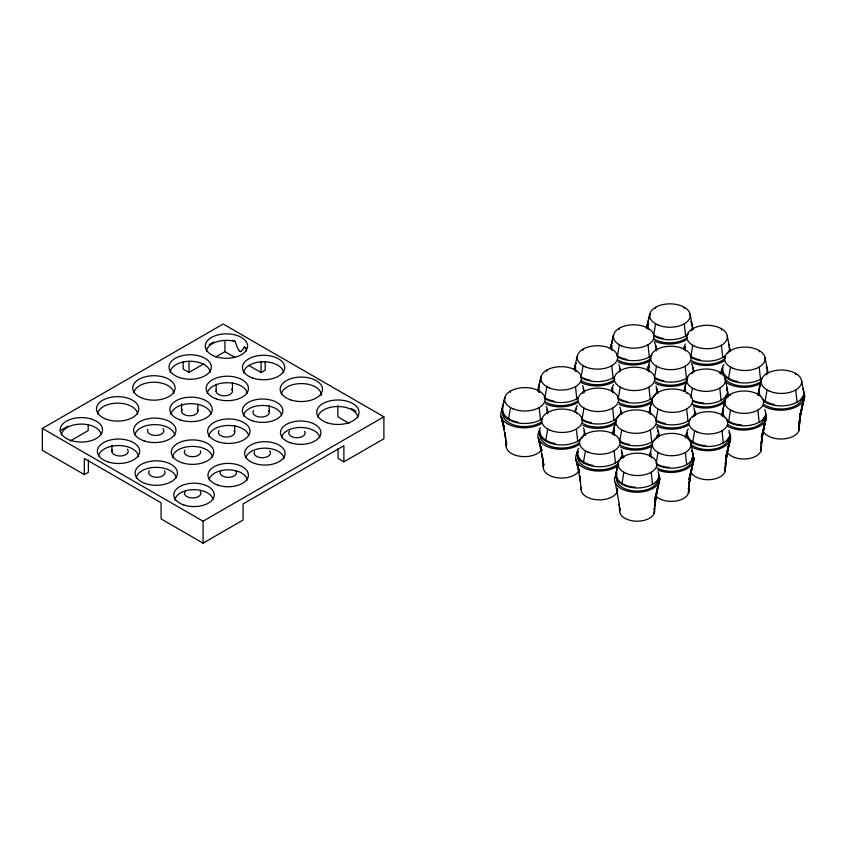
<?xml version="1.0" encoding="UTF-8"?>
<svg xmlns="http://www.w3.org/2000/svg" width="847" height="847" viewBox="0 0 847 847"><rect width="100%" height="100%" fill="white"/><g stroke="black" fill="none" stroke-linecap="round" stroke-linejoin="round"><path stroke-width="1.27" d="M197.87 410.7L197.88 404.157M232.47 390.721L232.48 382.876M234.704 431.959L234.714 425.427M269.304 411.991L269.314 405.448M654.943 501.593L654.244 513.197L655.112 503.626M688.77 491.429L689.098 481.784L688.484 493.145L689.289 483.563M725.741 460.09L725.127 471.451L725.943 461.869M761.58 439.402L760.966 450.763L761.781 441.181M799.272 428.593L799.6 418.873L798.869 430.647L799.79 421.001M688.399 493.388L689.267 483.817M725.053 471.694L725.921 462.134M760.892 451.006L761.76 441.435M656.086 493.812L655.091 503.88L656.139 494.076M690.241 474.013L689.246 484.071L690.294 474.278M726.895 452.319L725.9 462.388L726.948 452.584M762.607 432.881L761.739 441.689L762.649 433.156M798.774 430.901L800.68 412.341M799.759 421.266L800.722 412.658M655.049 504.134L656.181 494.352L654.487 505.881L658.828 481.054M689.204 484.325L690.337 474.542L688.643 486.083L692.761 462.526M725.858 462.642L726.98 452.859L725.297 464.389L730.315 435.771L726.461 456.342L730.569 437.677L726.207 456.861L730.538 438.323L725.921 457.369L730.463 438.958L725.583 457.878L730.326 439.593M761.697 441.943L762.819 432.161L761.135 443.701L764.799 422.664M799.727 421.531L800.902 411.663L799.134 423.362L803.676 398.355M621.867 484.219L623.847 472.255M656.15 463.669L658.003 452.457M690.813 397.804L692.412 388.085M692.677 442.727L694.656 430.763M728.515 422.028L730.495 410.075M623.636 457.719L623.847 456.459M657.791 437.91L658.003 436.65M692.2 373.548L692.412 372.288M694.445 416.226L694.656 414.966M730.283 395.528L730.495 394.268M508.475 419.583L510.54 407.587M546.813 386.645L544.748 398.641A22.678 13.097 0 0 0 578.205 397.952M545.627 441.033L547.691 429.027M583.085 365.703L581.01 377.709A22.678 13.097 0 0 0 614.477 377.01M583.964 408.095L581.889 420.091A22.678 13.097 0 0 0 609.692 422.166A22.678 13.097 0 0 0 619.75 407.058M583.382 462.822L585.446 450.826M619.348 344.761L617.283 356.767A22.678 13.097 0 0 0 652.031 355.105M620.226 387.153L618.162 399.149A22.678 13.097 0 0 0 645.965 401.224A22.678 13.097 0 0 0 656.012 386.116M621.719 429.884L619.644 441.89A22.678 13.097 0 0 0 648.41 443.606A22.678 13.097 0 0 0 656.721 427.619M655.62 323.829L653.545 335.825A22.678 13.097 0 0 0 688.304 334.163M656.499 366.211L654.435 378.217A22.678 13.097 0 0 0 687.891 377.518M656.044 420.197L657.981 408.953M692.772 345.269L690.697 357.275A22.678 13.097 0 0 0 725.456 355.613M728.452 379.075L730.516 367.069M764.989 401.986L767.054 389.991M510.318 392.288L510.54 391.039M546.59 371.357L546.813 370.097M547.469 413.738L547.691 412.489M582.863 350.414L583.085 349.155M583.742 392.796L583.964 391.547M585.224 435.538L585.446 434.278M619.125 329.472L619.348 328.223M620.004 371.865L620.226 370.605M621.497 414.596L621.719 413.347M655.398 308.53L655.62 307.281M656.277 350.923L656.499 349.673M657.759 393.654L657.981 392.405M692.55 329.981L692.772 328.731M730.294 351.78L730.516 350.52M766.831 374.702L767.054 373.442M658.807 481.16L655.853 497.305L659.728 478.534L654.773 499.37L659.527 481.096M692.031 466.57L690.178 476.967L693.799 458.1L690.009 477.507L693.884 458.735L688.929 479.571L693.682 461.287M765.455 418.979L762.66 434.585L766.291 415.708L762.501 435.125L766.376 416.353L761.421 437.19L766.164 418.905M803.697 398.217L800.733 414.204L803.771 398.99M803.792 398.863L800.563 414.765L804.618 395.856L799.43 416.925L804.406 398.535M615.96 473.409L618.416 462.631M650.115 453.611L652.571 442.833M684.524 389.239L686.981 378.461M722.607 411.229L725.053 400.451M615.801 474.045L618.278 463.203M684.365 389.874L686.853 379.033M722.449 411.864L724.926 401.023M502.282 408.265L504.854 397.508M538.554 387.333L541.117 376.566M611.089 345.449L613.662 334.681M613.45 430.572L616.023 419.805M647.352 324.507L649.924 313.75M758.796 390.679L761.368 379.911M502.123 408.942L504.717 398.101M538.385 388L540.989 377.159M574.658 367.058L577.252 356.227M610.931 346.116L613.524 335.285M613.292 431.239L615.885 420.408M647.193 325.184L649.797 314.343M648.071 367.566L650.676 356.735M649.564 410.308L652.158 399.466L649.723 409.63M758.637 391.346L761.231 380.504M246.604 348.075L244.232 347.079A71.317 41.175 60 0 1 243.534 348.371L241.236 351.261M88.395 459.847L88.395 472.245L84.329 474.595L42.35 450.35L42.35 428.413L223.163 324.02L383.892 416.809L383.892 438.757L343.882 461.848L338.059 458.481L338.059 448.571M60.105 430.721L67.961 426.179M209.209 344.634L213.698 342.04M70.206 441.001L88.183 430.625L88.183 424.421M183.164 361.616L183.164 369.059L188.987 372.415L203.587 363.988M215.943 356.862L224.931 351.674L235.095 357.54M248.658 365.364L261.088 372.542L265.153 370.203L265.153 361.521M42.35 428.413L203.079 521.201L383.892 416.809M84.329 474.595L84.329 458.471L161.089 502.79L161.089 518.904L203.079 543.149L243.078 520.047L243.078 503.933L343.882 445.734L343.882 461.848M239.489 351.039L238.875 350.33A6.585 3.801 60 0 1 238.039 348.869L237.912 348.625A24.351 14.06 60 0 1 236.684 345.587L235.286 341.532L233.571 341.097A20.01 11.551 0 0 0 206.467 351.082M233.221 340.335L235.286 341.532M351.399 408.572L355.92 411.187M349.144 423.384L337.847 416.862L337.847 405.702M244.381 346.783L244.709 347.185A20.01 11.551 0 0 1 246.392 351.007M575.96 459.434L579.486 472.224L576.161 460.09L579.412 472.785L576.415 460.747L580.534 481.615L579.867 475.866L581.074 489.439M538.205 437.634L541.731 450.424L538.406 438.301L541.657 450.985L538.66 438.947L542.789 459.815L542.122 454.077L543.435 466.348M501.053 416.195L504.261 427.809M504.251 427.767L501.255 416.851L504.516 429.535L501.509 417.497L505.638 438.365L504.971 432.626L506.284 444.897M615.218 482.398L619.178 503.658M801.537 380.504L803.75 391.579M765 357.593L767.213 368.657M727.255 335.793L729.458 346.868M690.104 314.343L692.306 325.417M725.35 379.033L727.467 390.107M690.94 443.405L693.058 454.468M795.714 373.442L795.915 374.723M759.177 350.52L759.378 351.801M721.422 328.731L721.633 330.002M684.27 307.281L684.482 308.552M685.159 349.673L685.361 350.944M686.642 392.405L686.843 393.675M648.008 328.223L648.209 329.494M648.887 370.605L649.088 371.886M650.369 413.347L650.581 414.617M611.735 349.155L611.947 350.436M612.614 391.547L612.826 392.817M614.107 434.278L614.308 435.559M575.473 370.097L575.674 371.378M576.352 412.489L576.553 413.76M539.2 391.039L539.401 392.309M757.864 394.268L758.065 395.549M719.791 372.288L719.982 373.569M722.025 414.966L722.226 416.237M685.382 436.65L685.572 437.931M651.227 456.459L651.417 457.74M795.714 389.991L797.059 402.156M759.177 367.069L760.521 379.234M721.422 345.269L722.777 357.445M684.27 323.829L685.625 335.994M685.159 366.211L686.504 378.376M686.642 408.953L687.986 421.118M648.008 344.761L649.353 356.936M648.887 387.153L650.231 399.318M650.369 429.884L651.724 442.06M611.735 365.703L613.09 377.868M612.614 408.095L613.969 420.26M614.107 450.826L615.451 462.991M575.473 386.645L576.818 398.81M576.352 429.027L577.696 441.202M539.2 407.587L540.545 419.752M757.864 410.075L759.156 422.198M719.791 388.085L721.072 400.208M722.025 430.763L723.317 442.886M685.382 452.457L686.663 464.58M651.227 472.255L652.508 484.378M619.771 510L619.199 503.912L619.676 511.239M542.832 460.345L543.319 467.639M505.68 438.894L506.167 446.189M216.154 384.263L216.144 391.483M181.533 403.828L181.554 411.462M111.878 445.321L111.889 451.673M261.088 361.383L261.088 372.542M224.931 340.515L224.931 351.674M203.079 521.201L203.079 543.149M188.987 361.267L188.987 372.415M231.655 389.017A8.184 4.722 0 0 1 224.974 395.814A8.184 4.722 0 0 1 216.483 389.726M268.806 410.71A8.184 4.722 0 0 1 260.992 417.095A8.184 4.722 0 0 1 253.592 410.541M304.592 431.367A8.184 4.722 0 0 1 296.778 437.751A8.184 4.722 0 0 1 289.378 431.208M197.372 409.408A8.184 4.722 0 0 1 189.559 415.803A8.184 4.722 0 0 1 182.158 409.249M234.206 430.678A8.184 4.722 0 0 1 226.393 437.073A8.184 4.722 0 0 1 218.992 430.52M269.674 450.911A8.184 4.722 0 0 1 262.994 457.719A8.184 4.722 0 0 1 254.502 451.62M163.016 428.646A8.184 4.722 0 0 1 156.335 435.443A8.184 4.722 0 0 1 147.833 429.355M200.411 450.763A8.184 4.722 0 0 1 191.962 456.713A8.184 4.722 0 0 1 184.953 450.17M235.953 470.996A8.184 4.722 0 0 1 228.139 477.38A8.184 4.722 0 0 1 220.739 470.837M200.337 491.567A8.184 4.722 0 0 1 192.513 497.951A8.184 4.722 0 0 1 185.112 491.398M164.54 470.9A8.184 4.722 0 0 1 156.727 477.295A8.184 4.722 0 0 1 149.326 470.741M127.389 449.206A8.184 4.722 0 0 1 120.708 456.004A8.184 4.722 0 0 1 112.217 449.916M281.373 394.321A20.01 11.551 0 0 1 302.252 383.596A20.01 11.551 0 0 1 321.341 395.38M243.513 416.025A19.11 11.032 0 0 1 262.316 405.491A19.11 11.032 0 0 1 281.67 415.686M207.356 393.463A20.01 11.551 0 0 1 227.25 382.728A20.01 11.551 0 0 1 247.271 393.4M243.576 373.093A20.01 11.551 0 0 1 263.036 361.796A20.01 11.551 0 0 1 283.533 372.458M241.173 351.177A2.943 1.705 60 0 1 239.489 351.209M170.173 372.299A20.01 11.551 0 0 1 190.353 361.277A20.01 11.551 0 0 1 210.172 372.511M133.974 392.68A20.01 11.551 0 0 1 154.578 382.23A20.01 11.551 0 0 1 173.9 393.453M171.062 414.691A20.01 11.551 0 0 1 190.744 403.67A20.01 11.551 0 0 1 210.998 414.331M208.796 436.766A20.01 11.551 0 0 1 227.758 425.48A20.01 11.551 0 0 1 248.658 435.57M172.523 457.708A20.01 11.551 0 0 1 191.983 446.401A20.01 11.551 0 0 1 212.481 457.073M134.864 435.062A20.01 11.551 0 0 1 155.456 424.612A20.01 11.551 0 0 1 174.778 435.834M97.67 413.897A20.01 11.551 0 0 1 118.061 403.161A20.01 11.551 0 0 1 137.638 414.395M61.397 434.839A20.01 11.551 0 0 1 80.814 424.103A20.01 11.551 0 0 1 101.216 434.204M98.591 456.004A20.01 11.551 0 0 1 119.183 445.554A20.01 11.551 0 0 1 138.516 456.777M136.303 478.079A20.01 11.551 0 0 1 156.197 467.343A20.01 11.551 0 0 1 176.218 478.004M281.617 437.74A19.11 11.032 0 0 1 300.632 427.481A19.11 11.032 0 0 1 319.753 437.666M209.167 479.847A19.11 11.032 0 0 1 228.372 469.863A19.11 11.032 0 0 1 247.26 480.058M174.948 500.196A19.11 11.032 0 0 1 193.285 489.672A19.11 11.032 0 0 1 213.01 499.317M317.911 417.243A20.01 11.551 0 0 1 338.302 406.507A20.01 11.551 0 0 1 357.879 417.74M245.874 457.888A19.11 11.032 0 0 1 265.725 448.179A19.11 11.032 0 0 1 283.957 458.905M724.852 467.036A17.48 10.09 0 0 1 711.575 479.487A17.48 10.09 0 0 1 690.697 471.218M728.949 432.669A22.615 13.033 -0.8 0 1 719.378 448.846A22.615 13.033 -0.8 0 1 690.347 446.062M685.35 437.433A22.615 13.033 -0.8 0 1 687.393 432.478M728.515 437.719A20.561 11.869 0 0 1 714.053 449.058A20.561 11.869 0 0 1 691.014 444.442M687.393 437.719A20.561 11.869 0 0 1 687.499 436.491M705.837 445.66A20.561 11.869 0 0 1 687.393 433.855M728.844 430.276A21.662 12.504 0 0 1 706.853 446.443A21.662 12.504 0 0 1 688.336 428.889M799.039 426.782A18.295 10.566 0 0 1 783.443 438.926A18.295 10.566 0 0 1 762.798 429.63M803.369 391.907A23.674 13.647 -0.8 0 1 792.951 408.222A23.674 13.647 -0.8 0 1 763.316 405.808M757.705 394.268A23.674 13.647 -0.8 0 1 759.441 391.081M802.511 396.565A21.524 12.43 0 0 1 788.313 408.254A21.524 12.43 0 0 1 764.449 404.527M774.454 404.548A21.524 12.43 0 0 1 762.162 398.736M760.468 396.47A21.524 12.43 0 0 1 759.452 392.701M802.84 388.953A22.678 13.097 0 0 1 791.903 404.347A22.678 13.097 0 0 1 763.623 401.107M758.933 395.38A22.678 13.097 0 0 1 759.621 388.731M654.043 508.528A17.48 10.09 0 0 1 636.933 521.201A17.48 10.09 0 0 1 620.364 508.306M658.532 474.765A22.615 13.033 -0.8 0 1 636.309 492.245A22.615 13.033 -0.8 0 1 616.362 474.256M657.717 479.211A20.561 11.869 0 0 1 636.086 491.069A20.561 11.869 0 0 1 616.69 477.983M635.028 487.163A20.561 11.869 0 0 1 617.018 472.912M658.034 471.768A21.662 12.504 0 0 1 637.135 487.957A21.662 12.504 0 0 1 616.743 471.557M688.198 488.73A17.48 10.09 0 0 1 677.801 500.672A17.48 10.09 0 0 1 655.991 496.173M692.687 454.955A22.615 13.033 -0.8 0 1 684.62 469.81A22.615 13.033 -0.8 0 1 657.759 469.969M649.437 456.279A22.615 13.033 -0.8 0 1 650.972 453.876M691.755 458.185A20.561 11.869 0 0 1 680.141 470.127A20.561 11.869 0 0 1 656.764 467.809M669.183 467.353A20.561 11.869 0 0 1 656.764 463.944M650.856 456.777A20.561 11.869 0 0 1 650.856 454.32M691.448 450.784A21.662 12.504 0 0 1 684.302 465.734A21.662 12.504 0 0 1 657.452 465.183M649.818 455.538A21.662 12.504 0 0 1 650.898 451.747M761.04 447.311A17.48 10.09 0 0 1 747.837 458.735A17.48 10.09 0 0 1 727.139 451.97M765.519 413.188A22.615 13.033 -0.8 0 1 755.228 428.159A22.615 13.033 -0.8 0 1 727.689 426.327M721.39 415.464A22.615 13.033 -0.8 0 1 723.01 412.076M764.354 417.031A20.561 11.869 0 0 1 750.802 428.19A20.561 11.869 0 0 1 728.007 424.633M741.676 424.972A20.561 11.869 0 0 1 726.853 419.89M724.926 417.878A20.561 11.869 0 0 1 723.666 410.731M764.682 409.577A21.662 12.504 0 0 1 754.222 424.283A21.662 12.504 0 0 1 727.213 421.192M722.735 415.718A21.662 12.504 0 0 1 723.391 409.366M617.548 488.137A18.295 10.566 0 0 1 598.702 499.857A18.295 10.566 0 0 1 581.381 487.374M621.349 452.118A23.674 13.647 -0.8 0 1 623 458.036M618.913 464.918A23.674 13.647 -0.8 0 1 587.225 469.227A23.674 13.647 -0.8 0 1 578.342 451.313M618.194 463.436A21.524 12.43 0 0 1 592.9 469.259A21.524 12.43 0 0 1 577.961 456.12M620.893 457.401A21.524 12.43 0 0 1 620.777 458.693M592.836 465.384A21.524 12.43 0 0 1 577.961 452.256M621.232 449.789A22.678 13.097 0 0 1 598.215 466.718A22.678 13.097 0 0 1 578.829 448.338M578.914 470.932A18.295 10.566 0 0 1 555.674 477.496A18.295 10.566 0 0 1 544.314 464.071M579.02 444.696A23.674 13.647 -0.8 0 1 548.507 447.089A23.674 13.647 -0.8 0 1 540.079 430.117M584.007 430.954A23.674 13.647 -0.8 0 1 585.277 434.903M579.359 442.653A21.524 12.43 0 0 1 554.182 447.269A21.524 12.43 0 0 1 540.206 434.32M555.092 443.584A21.524 12.43 0 0 1 540.09 431.748M583.477 428A22.678 13.097 0 0 1 561.603 444.95A22.678 13.097 0 0 1 540.259 427.767M541.762 449.492A18.295 10.566 0 0 1 518.946 456.131A18.295 10.566 0 0 1 506.887 443.119M541.879 423.246A23.674 13.647 -0.8 0 1 511.355 425.639A23.674 13.647 -0.8 0 1 502.938 408.667M546.855 409.503A23.674 13.647 -0.8 0 1 548.062 412.785M541 422.124A21.524 12.43 0 0 1 516.098 425.607A21.524 12.43 0 0 1 503.054 412.881M517.941 422.145A21.524 12.43 0 0 1 502.938 410.297M546.326 406.549A22.678 13.097 0 0 1 546.813 413.209M541.942 418.884A22.678 13.097 0 0 1 513.568 421.827A22.678 13.097 0 0 1 503.107 406.327M578.141 402.304A23.674 13.647 -0.8 0 1 545.627 403.86M537.464 390.922A23.674 13.647 -0.8 0 1 539.2 387.735M583.117 388.561A23.674 13.647 -0.8 0 1 584.324 391.843M577.262 401.182A21.524 12.43 0 0 1 545.51 402.007M554.203 401.203A21.524 12.43 0 0 1 544.208 397.317M539.666 391.907A21.524 12.43 0 0 1 539.211 389.355M582.598 385.607A22.678 13.097 0 0 1 582.471 393.548M538.681 392.034A22.678 13.097 0 0 1 539.38 385.385M615.293 423.754A23.674 13.647 -0.8 0 1 582.778 425.31M574.721 412.044A23.674 13.647 -0.8 0 1 576.595 408.879M620.629 410.657A23.674 13.647 -0.8 0 1 621.55 413.961M615.621 421.711A21.524 12.43 0 0 1 582.662 423.458M591.354 422.653A21.524 12.43 0 0 1 581.36 418.767M576.818 413.357A21.524 12.43 0 0 1 576.479 412.087M575.494 412.15A22.678 13.097 0 0 1 577.347 405.607M652.254 446.03A23.674 13.647 -0.8 0 1 620.523 447.1M612.36 434.172A23.674 13.647 -0.8 0 1 614.604 430.371M657.611 431.176A23.674 13.647 -0.8 0 1 659.315 436.427M657.05 435.178A21.524 12.43 0 0 1 657.05 437.751M652.169 444.431A21.524 12.43 0 0 1 620.417 445.257M629.109 444.442A21.524 12.43 0 0 1 619.115 440.567M614.573 435.146A21.524 12.43 0 0 1 614.573 430.054M613.249 433.95A22.678 13.097 0 0 1 614.276 428.624M688.516 425.088A23.674 13.647 -0.8 0 1 656.796 426.168M648.738 412.902A23.674 13.647 -0.8 0 1 650.136 410.34M694.296 410.869A23.674 13.647 -0.8 0 1 695.578 415.485M688.431 423.489A21.524 12.43 0 0 1 656.69 424.315M665.382 423.511A21.524 12.43 0 0 1 656.69 420.451M650.835 414.215A21.524 12.43 0 0 1 650.496 410.382M693.767 407.915A22.678 13.097 0 0 1 692.825 417.084M690.665 419.286A22.678 13.097 0 0 1 655.917 420.948M649.522 413.008A22.678 13.097 0 0 1 650.549 407.693M651.565 402.812A23.674 13.647 -0.8 0 1 619.041 404.368M611.121 390.774A23.674 13.647 -0.8 0 1 612.868 387.937M656.129 388.445A23.674 13.647 -0.8 0 1 657.748 392.352M651.894 400.769A21.524 12.43 0 0 1 618.935 402.516M627.627 401.711A21.524 12.43 0 0 1 617.622 397.836M612.741 391.155A21.524 12.43 0 0 1 612.741 388.582M611.767 391.208A22.678 13.097 0 0 1 613.609 384.665M613.62 381.849A23.674 13.647 -0.8 0 1 581 382.473M573.843 369.652A23.674 13.647 -0.8 0 1 575.716 366.486M619.739 368.265A23.674 13.647 -0.8 0 1 620.47 370.234M614.742 379.329A21.524 12.43 0 0 1 581.783 381.065M590.475 380.261A21.524 12.43 0 0 1 580.481 376.386M575.939 370.965A21.524 12.43 0 0 1 575.589 367.132M618.871 364.665A22.678 13.097 0 0 1 619.348 371.325M574.615 369.768A22.678 13.097 0 0 1 576.458 363.215M649.882 360.907A23.674 13.647 -0.8 0 1 618.162 361.976M610.232 348.392A23.674 13.647 -0.8 0 1 611.989 345.555M655.25 346.052A23.674 13.647 -0.8 0 1 656.859 349.959M651.015 358.387A21.524 12.43 0 0 1 618.056 360.134M626.748 359.319A21.524 12.43 0 0 1 616.743 355.444M611.862 348.763A21.524 12.43 0 0 1 611.862 346.201M654.36 342.495A22.678 13.097 0 0 1 655.62 350.393M610.888 348.826A22.678 13.097 0 0 1 611.915 343.501M686.155 339.965A23.674 13.647 -0.8 0 1 654.435 341.045M646.261 328.107A23.674 13.647 -0.8 0 1 648.516 324.316M691.512 325.11A23.674 13.647 -0.8 0 1 693.132 329.028M687.277 337.445A21.524 12.43 0 0 1 654.318 339.192M663.01 338.387A21.524 12.43 0 0 1 654.318 335.327M648.474 329.091A21.524 12.43 0 0 1 648.474 323.999M690.623 321.564A22.678 13.097 0 0 1 691.279 330.732M647.15 327.884A22.678 13.097 0 0 1 648.188 322.569M724.1 360.938A23.674 13.647 -0.8 0 1 691.576 362.484M683.413 349.557A23.674 13.647 -0.8 0 1 684.927 346.667M729.076 347.196A23.674 13.647 -0.8 0 1 730.347 351.145M725.519 357.879A21.524 12.43 0 0 1 691.47 360.642M700.162 359.827A21.524 12.43 0 0 1 690.167 355.952M685.625 350.531A21.524 12.43 0 0 1 685.276 346.709M728.558 344.242A22.678 13.097 0 0 1 727.615 353.411M684.302 349.335A22.678 13.097 0 0 1 685.329 344.009M686.197 382.812A23.674 13.647 -0.8 0 1 655.313 383.426M647.14 370.488A23.674 13.647 -0.8 0 1 649.395 366.698M692.401 367.503A23.674 13.647 -0.8 0 1 694.085 372.087M686.949 380.758A21.524 12.43 0 0 1 655.197 381.584M663.889 380.769A21.524 12.43 0 0 1 655.197 377.72M649.353 371.473A21.524 12.43 0 0 1 649.353 366.38M691.512 363.945A22.678 13.097 0 0 1 692.158 373.125M648.029 370.277A22.678 13.097 0 0 1 649.067 364.951M726.271 389.398A22.615 13.033 -0.8 0 1 727.827 397.539M725.53 401.129A22.615 13.033 -0.8 0 1 693.09 405.967M683.995 391.6A22.615 13.033 -0.8 0 1 684.927 390.086M726.281 395.041A20.561 11.869 0 0 1 714.434 405.798A20.561 11.869 0 0 1 692.539 404.157M703.592 402.992A20.561 11.869 0 0 1 692.539 400.292M685.149 391.176A20.561 11.869 0 0 1 685.583 388.741M726.599 387.598A21.662 12.504 0 0 1 718.648 401.393A21.662 12.504 0 0 1 693.46 401.52M684.228 391.166A21.662 12.504 0 0 1 685.308 387.386M761.051 383.215A23.674 13.647 -0.8 0 1 725.307 381.849M720.765 374.014A23.674 13.647 -0.8 0 1 723.158 367.852M767.181 369.631A23.674 13.647 -0.8 0 1 768.102 372.934M760.977 381.616A21.524 12.43 0 0 1 724.683 378.588M723.031 374.935A21.524 12.43 0 0 1 722.914 373.643M737.917 381.626A21.524 12.43 0 0 1 722.914 369.79M766.302 366.031A22.678 13.097 0 0 1 766.186 373.982M761.919 378.376A22.678 13.097 0 0 1 732.57 380.981A22.678 13.097 0 0 1 723.899 364.581M693.661 457.465L693.217 459.995L693.661 457.465M290.574 399.837A21.175 12.229 0 0 0 322.516 389.429A21.175 12.229 0 0 0 290.923 378.662A21.175 12.229 0 0 0 290.574 399.837M252.321 420.758A20.233 11.678 0 0 0 282.834 410.816A20.233 11.678 0 0 0 252.66 400.536A20.233 11.678 0 0 0 252.321 420.758M216.546 398.979A21.175 12.229 0 0 0 248.489 388.572A21.175 12.229 0 0 0 216.906 377.804A21.175 12.229 0 0 0 216.546 398.979M252.819 378.048A21.175 12.229 0 0 0 284.761 367.63A21.175 12.229 0 0 0 253.179 356.873A21.175 12.229 0 0 0 252.819 378.048M215.667 356.598A21.175 12.229 0 0 0 247.61 346.19A21.175 12.229 0 0 0 216.027 335.423A21.175 12.229 0 0 0 215.667 356.598M179.405 377.54A21.175 12.229 0 0 0 211.348 367.122A21.175 12.229 0 0 0 179.755 356.365A21.175 12.229 0 0 0 179.405 377.54M143.132 398.471A21.175 12.229 0 0 0 175.075 388.064A21.175 12.229 0 0 0 143.492 377.296A21.175 12.229 0 0 0 143.132 398.471M180.284 419.921A21.175 12.229 0 0 0 212.226 409.514A21.175 12.229 0 0 0 180.633 398.746A21.175 12.229 0 0 0 180.284 419.921M218.039 441.721A21.175 12.229 0 0 0 249.981 431.314A21.175 12.229 0 0 0 218.388 420.546A21.175 12.229 0 0 0 218.039 441.721M181.766 462.663A21.175 12.229 0 0 0 213.709 452.245A21.175 12.229 0 0 0 182.126 441.478A21.175 12.229 0 0 0 181.766 462.663M144.011 440.863A21.175 12.229 0 0 0 175.954 430.456A21.175 12.229 0 0 0 144.371 419.689A21.175 12.229 0 0 0 144.011 440.863M106.87 419.413A21.175 12.229 0 0 0 138.802 409.006A21.175 12.229 0 0 0 107.22 398.238A21.175 12.229 0 0 0 106.87 419.413M70.597 440.355A21.175 12.229 0 0 0 102.54 429.948A21.175 12.229 0 0 0 70.947 419.18A21.175 12.229 0 0 0 70.597 440.355M107.749 461.806A21.175 12.229 0 0 0 139.691 451.387A21.175 12.229 0 0 0 108.098 440.631A21.175 12.229 0 0 0 107.749 461.806M145.493 483.595A21.175 12.229 0 0 0 177.436 473.187A21.175 12.229 0 0 0 145.853 462.42A21.175 12.229 0 0 0 145.493 483.595M290.405 442.748A20.233 11.678 0 0 0 320.918 432.806A20.233 11.678 0 0 0 290.743 422.515A20.233 11.678 0 0 0 290.405 442.748M217.912 485.13A20.233 11.678 0 0 0 248.425 475.188A20.233 11.678 0 0 0 218.251 464.908A20.233 11.678 0 0 0 217.912 485.13M183.757 504.939A20.233 11.678 0 0 0 214.27 494.987A20.233 11.678 0 0 0 184.095 484.706A20.233 11.678 0 0 0 183.757 504.939M327.111 422.759A21.175 12.229 0 0 0 359.054 412.351A21.175 12.229 0 0 0 327.461 401.584A21.175 12.229 0 0 0 327.111 422.759M254.566 463.436A20.233 11.678 0 0 0 285.079 453.494A20.233 11.678 0 0 0 254.905 443.214A20.233 11.678 0 0 0 254.566 463.436M696.986 431.917A19.354 11.17 0 0 0 727.594 424.019A19.354 11.17 0 0 0 700.448 412.658A19.354 11.17 0 0 0 696.986 431.917M769.5 391.187A20.264 11.699 0 0 0 801.537 382.929A20.264 11.699 0 0 0 773.12 371.039A20.264 11.699 0 0 0 769.5 391.187M626.177 473.409A19.354 11.17 0 0 0 656.785 465.511A19.354 11.17 0 0 0 629.639 454.151A19.354 11.17 0 0 0 626.177 473.409M660.332 453.6A19.354 11.17 0 0 0 690.94 445.713A19.354 11.17 0 0 0 663.794 434.352A19.354 11.17 0 0 0 660.332 453.6M732.824 411.219A19.354 11.17 0 0 0 763.433 403.331A19.354 11.17 0 0 0 736.287 391.97A19.354 11.17 0 0 0 732.824 411.219M587.882 452.023A20.264 11.699 0 0 0 619.93 443.764A20.264 11.699 0 0 0 591.513 431.875A20.264 11.699 0 0 0 587.882 452.023M550.137 430.234A20.264 11.699 0 0 0 582.175 421.965A20.264 11.699 0 0 0 553.758 410.075A20.264 11.699 0 0 0 550.137 430.234M512.986 408.783A20.264 11.699 0 0 0 545.023 400.515A20.264 11.699 0 0 0 516.606 388.625A20.264 11.699 0 0 0 512.986 408.783M549.248 387.841A20.264 11.699 0 0 0 581.296 379.583A20.264 11.699 0 0 0 552.879 367.693A20.264 11.699 0 0 0 549.248 387.841M586.399 409.292A20.264 11.699 0 0 0 618.448 401.023A20.264 11.699 0 0 0 590.031 389.133A20.264 11.699 0 0 0 586.399 409.292M624.154 431.091A20.264 11.699 0 0 0 656.203 422.822A20.264 11.699 0 0 0 627.775 410.933A20.264 11.699 0 0 0 624.154 431.091M660.427 410.149A20.264 11.699 0 0 0 692.465 401.88A20.264 11.699 0 0 0 664.048 389.991A20.264 11.699 0 0 0 660.427 410.149M622.672 388.35A20.264 11.699 0 0 0 654.71 380.091A20.264 11.699 0 0 0 626.293 368.201A20.264 11.699 0 0 0 622.672 388.35M585.521 366.91A20.264 11.699 0 0 0 617.569 358.641A20.264 11.699 0 0 0 589.141 346.751A20.264 11.699 0 0 0 585.521 366.91M621.793 345.968A20.264 11.699 0 0 0 653.831 337.699A20.264 11.699 0 0 0 625.414 325.809A20.264 11.699 0 0 0 621.793 345.968M658.055 325.026A20.264 11.699 0 0 0 690.104 316.757A20.264 11.699 0 0 0 661.676 304.867A20.264 11.699 0 0 0 658.055 325.026M695.207 346.476A20.264 11.699 0 0 0 727.255 338.207A20.264 11.699 0 0 0 698.828 326.317A20.264 11.699 0 0 0 695.207 346.476M658.934 367.418A20.264 11.699 0 0 0 690.983 359.149A20.264 11.699 0 0 0 662.566 347.259A20.264 11.699 0 0 0 658.934 367.418M694.741 389.239A19.354 11.17 0 0 0 725.35 381.341A19.354 11.17 0 0 0 698.203 369.98A19.354 11.17 0 0 0 694.741 389.239M732.962 368.265A20.264 11.699 0 0 0 765 360.007A20.264 11.699 0 0 0 736.583 348.117A20.264 11.699 0 0 0 732.962 368.265"/></g></svg>
